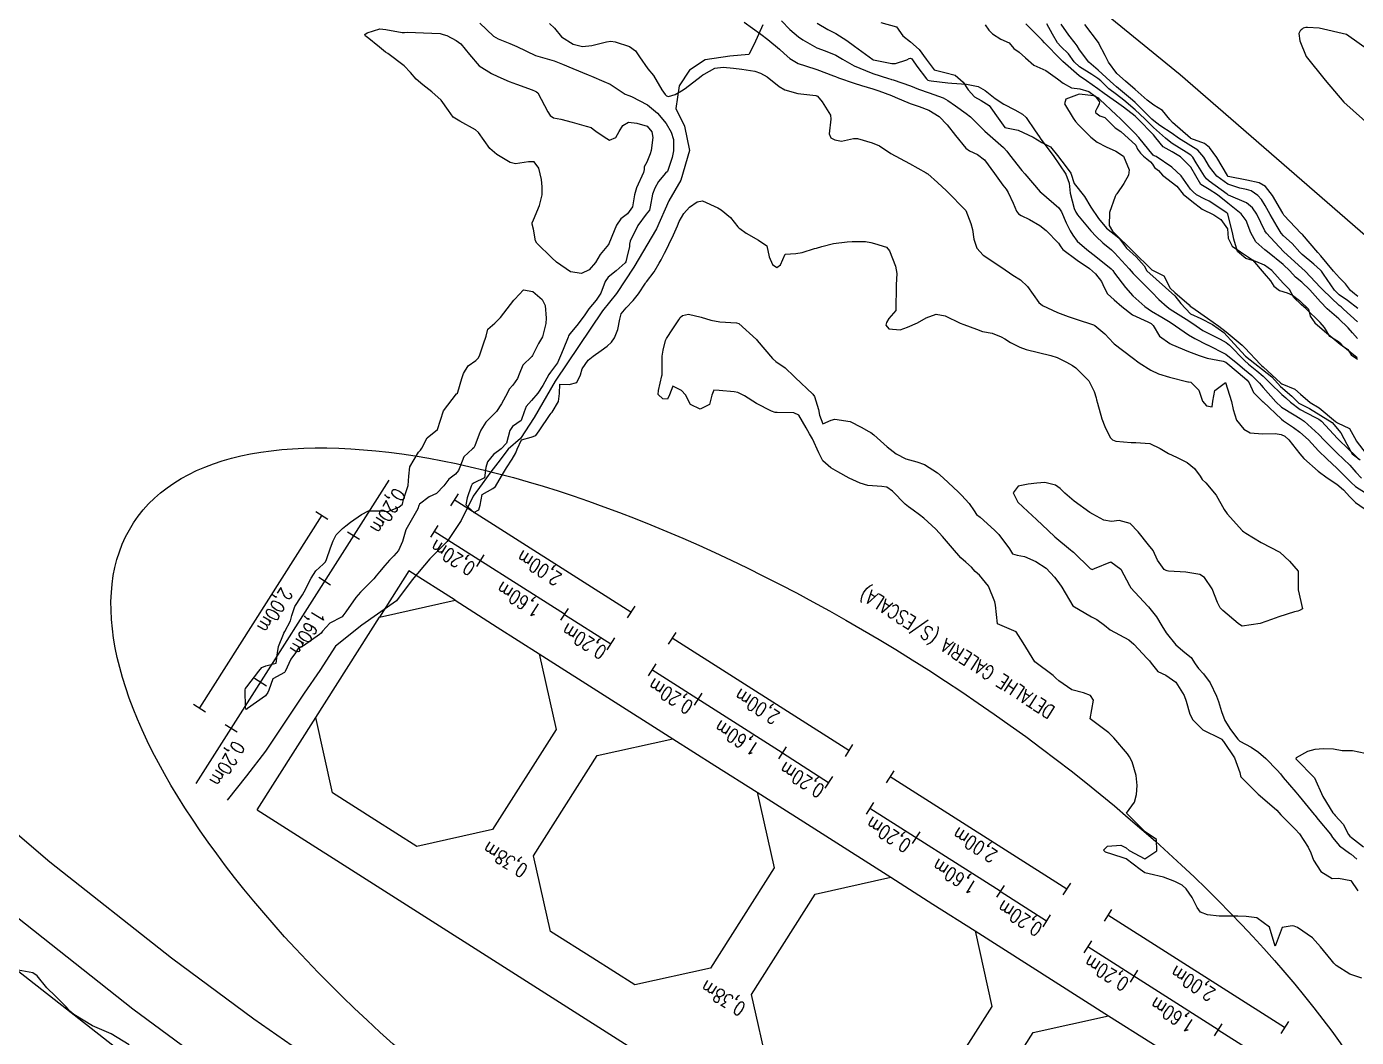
# Model space of a CAD drawing. Header units: metres. Extents: x 307586 to 320046, y 7427249 to 7434250.
# Drawn here: x 311576.6 to 311718.4, y 7432194.1 to 7432301.8 of the extents above; entities that cross this region are included whole.
import ezdxf

# ---------------------------------------------------------------- set-up
doc = ezdxf.new("R2010")
doc.units = ezdxf.units.M
doc.header["$MEASUREMENT"] = 0
for name, color, linetype in [('Curvas de Nivel 1m', 11, 'Continuous'), ('Curvas de Nivel 5m', 15, 'Continuous'), ('DETALHES', 45, 'Continuous'), ('Divisa', 42, 'FENCELINE2'), ('Hidrografia', 140, 'Continuous'), ('Vias Primárias', 230, 'Continuous'), ('Vias Secundárias', 230, 'Continuous')]:
    doc.layers.add(name, color=color, linetype=linetype)
doc.styles.add('ROMANS', font='romans', dxfattribs={"height": 0.2})
doc.linetypes.add('FENCELINE2', pattern='A,0.25,-0.1,[132,ltypeshp.shx,S=0.1,R=0,X=-0.1,Y=0],-0.1,1', length=1.45)

msp = doc.modelspace()

# ---------------------------------------------------------------- linework, layer by layer
at = {"layer": 'Curvas de Nivel 1m', "flags": 128}
for points, elevation in [([(311624.89, 7432302.22), (311626.34, 7432300.83), (311626.87, 7432300.53), (311628.09, 7432300.03), (311628.86, 7432299.7), (311630.85, 7432298.77), (311632.84, 7432298.19), (311633.72, 7432297.85), (311634.83, 7432297.38), (311636.46, 7432296.7), (311636.82, 7432296.54), (311638.13, 7432296), (311638.81, 7432295.69), (311640.41, 7432294.65), (311640.8, 7432294.48), (311641.06, 7432294.38), (311642.79, 7432293.51), (311643.86, 7432292.61), (311644.76, 7432291.49), (311645.31, 7432290.59), (311645.54, 7432289.79), (311645.56, 7432288.59), (311645.43, 7432287.89), (311645, 7432286.6), (311644.9, 7432286.4), (311644.7, 7432286.21), (311643.97, 7432285.33), (311643.56, 7432284.61), (311643.32, 7432283.97), (311643.08, 7432282.62), (311643, 7432282.26), (311642.65, 7432281.85), (311641.75, 7432280.63), (311640.95, 7432278.98), (311640.88, 7432278.65), (311640.88, 7432278.38), (311640.59, 7432277.21), (311640.47, 7432276.76), (311640.41, 7432276.65), (311639.43, 7432275.8), (311638.57, 7432275.11), (311638.28, 7432274.67), (311637.79, 7432273.43), (311637.29, 7432272.69), (311636.52, 7432271.76), (311636.11, 7432271.11), (311635.83, 7432270.71), (311635.26, 7432269.96), (311634.5, 7432269.1), (311634.35, 7432268.86), (311634.31, 7432268.72), (311633.78, 7432267.42), (311633.5, 7432266.73), (311633.19, 7432266), (311632.45, 7432265), (311632.26, 7432264.74), (311631.61, 7432263.56), (311631.09, 7432262.76), (311630.4, 7432261.96), (311629.85, 7432261.32), (311629.63, 7432260.78), (311629.32, 7432259.84), (311628.38, 7432259.19), (311628.09, 7432258.79), (311627.73, 7432257.43), (311627.19, 7432256.81), (311626.34, 7432256.21), (311625.71, 7432255.45), (311625.55, 7432254.83), (311625.41, 7432253.73), (311624.3, 7432253.21), (311624.08, 7432253.06), (311623.98, 7432252.84), (311623.53, 7432251.6), (311623.39, 7432250.85), (311624.26, 7432250.04), (311624.8, 7432250.31), (311624.93, 7432250.83), (311625.16, 7432251.95), (311626.29, 7432252.59), (311626.56, 7432252.82), (311627.2, 7432253.92), (311627.75, 7432254.8), (311628.33, 7432255.71), (311628.74, 7432256.39), (311628.88, 7432256.78), (311629.36, 7432257.78), (311630.36, 7432258.06), (311630.86, 7432258.26), (311631.22, 7432258.76), (311632.39, 7432260.49), (311632.5, 7432260.63), (311632.6, 7432260.74), (311633.28, 7432261.86), (311633.4, 7432262.73), (311633.44, 7432263.72), (311634.43, 7432263.7), (311635.26, 7432263.88), (311635.64, 7432264.71), (311635.8, 7432265.35), (311636.46, 7432266.26), (311636.98, 7432266.69), (311637.84, 7432267.31), (311638.48, 7432267.77), (311638.95, 7432268.2), (311639.28, 7432268.66), (311639.63, 7432269.53), (311639.84, 7432270.66), (311639.98, 7432271.2), (311640.52, 7432271.84), (311641.27, 7432272.64), (311641.83, 7432273.35), (311642.56, 7432274.47), (311642.62, 7432274.56), (311642.66, 7432274.62), (311643.48, 7432275.7), (311644.04, 7432276.61), (311644.23, 7432276.96), (311644.6, 7432277.67), (311644.9, 7432278.3), (311645.05, 7432278.6), (311645.57, 7432279.64), (311645.97, 7432280.59), (311646.17, 7432281.06), (311646.65, 7432281.91), (311647.27, 7432282.57), (311648.08, 7432283.14), (311648.66, 7432283.26), (311650.28, 7432282.53), (311650.65, 7432282.3), (311651.63, 7432281.5), (311652.43, 7432280.5), (311652.53, 7432280.4), (311652.63, 7432280.32), (311653.31, 7432279.81), (311654.62, 7432279.06), (311655.5, 7432278.47), (311655.76, 7432277.3), (311656.1, 7432276.46), (311656.58, 7432276.16), (311656.98, 7432276.45), (311657.47, 7432277.57), (311658.6, 7432277.65), (311659.29, 7432277.74), (311660.61, 7432278.18), (311660.8, 7432278.22), (311661.37, 7432278.4), (311662.62, 7432278.73), (311664.08, 7432278.9), (311664.62, 7432278.92), (311666.05, 7432278.91), (311666.62, 7432278.82), (311666.99, 7432278.71), (311668.28, 7432278.32), (311668.61, 7432277.95), (311669.25, 7432276.3), (311669.37, 7432275.51), (311669.32, 7432274.3), (311669.29, 7432273.57), (311669.28, 7432272.3), (311669.27, 7432271.56), (311668.52, 7432270.72), (311668.26, 7432270.31), (311668.21, 7432270.02), (311668.51, 7432269.63), (311669.73, 7432269.52), (311670.51, 7432269.78), (311671.59, 7432270.27), (311672.52, 7432270.79), (311673.59, 7432271.18), (311674.52, 7432270.99), (311676.15, 7432270.22), (311676.51, 7432270.07), (311677.88, 7432269.57), (311678.5, 7432269.35), (311679.55, 7432269.14), (311680.5, 7432268.78), (311680.88, 7432268.55), (311681.5, 7432268.15), (311682.49, 7432267.67), (311683.18, 7432267.43), (311684.48, 7432267.09), (311685.81, 7432266.77), (311686.47, 7432266.56), (311687.49, 7432266.08), (311688.1, 7432265.72), (311688.46, 7432265.46), (311689.84, 7432264.06), (311690.43, 7432262.95), (311690.63, 7432262.26), (311690.69, 7432262.05), (311690.78, 7432261.68), (311691.24, 7432260.04), (311691.56, 7432259.21), (311692.14, 7432258.02), (311692.37, 7432257.78), (311692.73, 7432257.65), (311694.37, 7432257.51), (311694.86, 7432257.5), (311696.36, 7432257.38), (311697.45, 7432256.87), (311698.35, 7432256.33), (311699.19, 7432255.94), (311700.34, 7432255.37), (311701.14, 7432254.73), (311701.74, 7432253.91), (311701.95, 7432253.54), (311702.32, 7432253.19), (311703.43, 7432251.89), (311704.28, 7432250.36), (311704.6, 7432249.88), (311706.26, 7432248.09), (311706.38, 7432247.98), (311706.61, 7432247.85), (311708.24, 7432246.85), (311710.22, 7432245.81), (311711.26, 7432244.84), (311712.2, 7432243.78), (311712.18, 7432241.78), (311712.64, 7432239.78), (311712.34, 7432239.59), (311712.15, 7432239.53), (311711.79, 7432239.43), (311710.14, 7432238.93), (311709.34, 7432238.62), (311708.14, 7432238.22), (311706.2, 7432237.93), (311706.13, 7432237.96), (311705.78, 7432238.22), (311704.15, 7432239.6), (311703.88, 7432239.88), (311703.58, 7432240.46), (311703.01, 7432241.89), (311702.19, 7432243.1), (311701.7, 7432243.41), (311700.2, 7432243.69), (311698.36, 7432243.79), (311698.2, 7432243.81), (311698.09, 7432243.84), (311697.89, 7432243.95), (311697.19, 7432244.94), (311696.71, 7432245.97), (311696.23, 7432246.58), (311695.11, 7432247.99), (311694.26, 7432248.86), (311693.08, 7432249.19), (311692.26, 7432249.06), (311691.45, 7432249.22), (311690.27, 7432249.87), (311689.98, 7432250.05), (311688.29, 7432251.23), (311687.3, 7432252.09), (311686.79, 7432252.58), (311686.31, 7432252.94), (311685.17, 7432253.25), (311684.31, 7432253.15), (311683.4, 7432253.04), (311682.31, 7432252.85), (311681.77, 7432252.15), (311682.29, 7432251.15), (311683.35, 7432250.13), (311684.26, 7432249.29), (311685.52, 7432248.11), (311686.24, 7432247.46), (311687.89, 7432246.07), (311688.08, 7432245.93), (311688.22, 7432245.81), (311690.01, 7432244.05), (311690.2, 7432243.97), (311690.47, 7432244.05), (311692.21, 7432244.77), (311693.28, 7432244.01), (311694.19, 7432242.24), (311694.34, 7432242), (311696.15, 7432240.04), (311696.21, 7432239.98), (311697.08, 7432238.91), (311697.64, 7432237.96), (311698.12, 7432237.2), (311699.15, 7432235.94), (311700.09, 7432235.11), (311700.76, 7432234.59), (311701.21, 7432233.91), (311701.57, 7432233.4), (311702.07, 7432232.84), (311702.8, 7432231.89), (311703.46, 7432230.47), (311703.68, 7432229.88), (311704.02, 7432228.83), (311704.38, 7432227.88), (311704.98, 7432226.89), (311705.76, 7432225.86), (311705.98, 7432225.67), (311707.17, 7432225.03), (311707.97, 7432224.48), (311708.73, 7432223.82), (311709.95, 7432222.57), (311710.3, 7432222.16), (311710.6, 7432221.8), (311711.92, 7432220.23), (311712.29, 7432219.78), (311713.89, 7432217.83), (311713.95, 7432217.76), (311714.32, 7432217.32), (311715.62, 7432215.74), (311715.86, 7432215.4), (311716.61, 7432214.49), (311717.66, 7432213.71), (311717.77, 7432213.64), (311717.84, 7432213.6), (311718.46, 7432213.08)], 718), ([(311632.32, 7432302.18), (311632.88, 7432301.67), (311633.62, 7432300.73), (311634.87, 7432299.95), (311635.86, 7432299.71), (311636.86, 7432299.81), (311638.42, 7432300.22), (311638.87, 7432300.28), (311639.33, 7432300.2), (311640.86, 7432299.71), (311641.49, 7432299.27), (311641.94, 7432298.63), (311642.83, 7432297.35), (311643.41, 7432296.61), (311644.31, 7432295.1), (311644.66, 7432294.6), (311644.8, 7432294.47), (311645.03, 7432294.37), (311645.74, 7432294.59), (311646.41, 7432294.98), (311646.81, 7432295.23), (311648.51, 7432296.55), (311648.69, 7432296.68), (311648.83, 7432296.78), (311649.96, 7432297.42), (311650.84, 7432297.52), (311651.94, 7432297.41), (311652.84, 7432297.31), (311654.23, 7432297.08), (311654.83, 7432296.89), (311655.54, 7432296.47), (311656.81, 7432295.45), (311657.43, 7432295.08), (311658.81, 7432294.71), (311660.72, 7432294.49), (311660.8, 7432294.47), (311660.85, 7432294.46), (311660.93, 7432294.41), (311661.4, 7432293.8), (311662.31, 7432292.39), (311662.35, 7432291.97), (311662.15, 7432290.39), (311662.35, 7432289.99), (311662.75, 7432289.78), (311663.47, 7432289.64), (311664.75, 7432289.91), (311665.19, 7432289.91), (311666.74, 7432289.45), (311667.53, 7432289.12), (311668.73, 7432288.31), (311670.72, 7432287.23), (311672.5, 7432286.26), (311672.63, 7432286.19), (311672.7, 7432286.14), (311673.72, 7432285.23), (311674.68, 7432284.34), (311674.79, 7432284.24), (311676.65, 7432282.32), (311676.72, 7432282.22), (311677.28, 7432280.85), (311677.45, 7432280.21), (311677.59, 7432279.18), (311677.92, 7432278.2), (311678.6, 7432277.48), (311680.58, 7432276.17), (311681.75, 7432275.33), (311682.57, 7432274.85), (311683.31, 7432274.13), (311684.54, 7432272.43), (311684.9, 7432272.12), (311686.53, 7432271.37), (311687.67, 7432270.94), (311688.52, 7432270.63), (311690.35, 7432270.05), (311690.51, 7432269.98), (311691.55, 7432269.08), (311692.49, 7432268.09), (311692.57, 7432268.02), (311694.47, 7432266.56), (311695.24, 7432265.99), (311696.46, 7432265.21), (311697.3, 7432264.82), (311698.45, 7432264.46), (311700.4, 7432263.97), (311700.44, 7432263.96), (311700.47, 7432263.96), (311700.74, 7432263.93), (311701.59, 7432263.07), (311701.97, 7432261.91), (311702.42, 7432261.41), (311703.01, 7432261.3), (311703.1, 7432261.89), (311703.28, 7432263.05), (311704.44, 7432263.88), (311705.06, 7432261.87), (311705.26, 7432261.02), (311705.59, 7432259.87), (311706.38, 7432258.91), (311707.06, 7432258.53), (311708.38, 7432258.42), (311709.74, 7432258.46), (311710.38, 7432258.35), (311710.75, 7432258.17), (311711.19, 7432257.8), (311712.35, 7432256.28), (311712.79, 7432255.78), (311714.33, 7432254.43), (311715.28, 7432253.75), (311716.32, 7432253.07), (311717.03, 7432252.45), (311717.68, 7432251.72), (311718.29, 7432251.1), (311720.15, 7432249.82)], 717), ([(311653.08, 7432302.31), (311654.88, 7432301.02), (311655.62, 7432300.47), (311656.86, 7432299.42), (311657.37, 7432298.96), (311657.97, 7432298.44), (311658.85, 7432297.91), (311659.62, 7432297.64), (311660.84, 7432297.28), (311662.61, 7432296.6), (311662.82, 7432296.52), (311663.17, 7432296.38), (311664.82, 7432295.8), (311665.6, 7432295.57), (311666.81, 7432295.21), (311667.46, 7432294.98), (311668.8, 7432294.48), (311669.21, 7432294.31), (311670.79, 7432293.63), (311671.75, 7432293.31), (311672.78, 7432292.94), (311673.88, 7432292.25), (311674.76, 7432291.36), (311675.65, 7432290.23), (311676.74, 7432288.89), (311677.12, 7432288.59), (311677.97, 7432288.2), (311678.72, 7432287.62), (311679.78, 7432286.18), (311680.69, 7432284.93), (311681.03, 7432284.51), (311681.27, 7432284.16), (311681.79, 7432283.03), (311682.15, 7432282.15), (311682.36, 7432281.86), (311682.65, 7432281.69), (311683.52, 7432281.26), (311684.64, 7432280.62), (311685.3, 7432280.11), (311686.62, 7432278.74), (311686.87, 7432278.35), (311687.09, 7432278.09), (311688.6, 7432276.94), (311689.93, 7432276.06), (311690.58, 7432275.49), (311691.19, 7432274.66), (311691.49, 7432274.04), (311691.86, 7432273.34), (311692.55, 7432272.7), (311693.37, 7432272.01), (311694.53, 7432271.12), (311696.16, 7432270.35), (311696.52, 7432270.17), (311696.71, 7432269.98), (311697.39, 7432268.85), (311698.49, 7432268.06), (311698.72, 7432267.95), (311700.48, 7432267.19), (311701.63, 7432266.76), (311702.47, 7432266.5), (311704.18, 7432266.17), (311704.47, 7432266.05), (311704.69, 7432265.88), (311706.45, 7432264.38), (311706.73, 7432264.14), (311706.95, 7432263.85), (311707.41, 7432262.82), (311708.42, 7432261.84), (311708.44, 7432261.83), (311710.4, 7432259.98), (311710.62, 7432259.81), (311711.7, 7432259.11), (311712.38, 7432258.6), (311713.27, 7432257.77), (311714.36, 7432256.61), (311715.23, 7432255.75), (311716.33, 7432254.74), (311716.84, 7432254.24), (311717.34, 7432253.72), (311717.83, 7432253.23), (311718.31, 7432252.8), (311720.06, 7432251.69)], 716), ([(311660.89, 7432302.19), (311662.01, 7432301.52), (311662.88, 7432301.09), (311664.05, 7432300.37), (311664.87, 7432299.76), (311666.8, 7432298.34), (311666.85, 7432298.31), (311666.89, 7432298.3), (311668.85, 7432297.92), (311669.25, 7432297.91), (311670.44, 7432298.29), (311670.71, 7432298.44), (311670.85, 7432298.48), (311670.98, 7432298.41), (311671.06, 7432298.29), (311671.51, 7432297.62), (311672.54, 7432296.26), (311672.7, 7432296.14), (311672.82, 7432296.09), (311673.03, 7432296.04), (311674.82, 7432295.85), (311675.26, 7432295.79), (311676.82, 7432295.7), (311678.05, 7432295.44), (311678.81, 7432295.01), (311679.88, 7432294.18), (311680.79, 7432293.58), (311681.98, 7432292.96), (311682.78, 7432292.49), (311683.16, 7432292.14), (311684.15, 7432290.73), (311684.55, 7432290.12), (311684.75, 7432289.84), (311686.05, 7432288.11), (311686.72, 7432287.09), (311687.41, 7432286.09), (311687.75, 7432285.14), (311687.86, 7432284.08), (311688.3, 7432282.44), (311688.46, 7432282.07), (311688.53, 7432281.95), (311688.65, 7432281.76), (311690.06, 7432280.06), (311690.63, 7432279.45), (311691.35, 7432278.77), (311692.26, 7432278.03), (311692.61, 7432277.71), (311694.15, 7432276), (311694.58, 7432275.53), (311696.1, 7432273.98), (311696.56, 7432273.53), (311697.34, 7432272.76), (311698.22, 7432271.95), (311698.54, 7432271.72), (311699.11, 7432271.37), (311700.52, 7432270.46), (311701.31, 7432269.92), (311702.03, 7432269.43), (311702.51, 7432269.18), (311703.86, 7432268.53), (311704.5, 7432268.17), (311704.85, 7432267.88), (311706.47, 7432266.24), (311706.9, 7432265.85), (311707.77, 7432265.15), (311708.45, 7432264.56), (311709.2, 7432263.82), (311710.43, 7432262.62), (311710.87, 7432262.25), (311711.36, 7432261.8), (311712.41, 7432261.03), (311713.95, 7432260.21), (311714.4, 7432259.98), (311714.67, 7432259.76), (311716.37, 7432257.93), (311716.47, 7432257.83), (311716.57, 7432257.74), (311718.35, 7432256.03), (311718.63, 7432255.71)], 714), ([(311718.5, 7432268.58), (311717.98, 7432269.19), (311717.52, 7432269.72), (311716.53, 7432270.67), (311715.29, 7432271.75), (311714.55, 7432272.48), (311713.44, 7432273.77), (311712.57, 7432274.59), (311711.91, 7432275.13), (311711.28, 7432275.8), (311710.59, 7432276.48), (311708.92, 7432277.83), (311708.62, 7432278.05), (311707.66, 7432278.88), (311707.15, 7432279.85), (311706.65, 7432281.15), (311706.09, 7432281.87), (311704.67, 7432283), (311703.59, 7432283.89), (311702.69, 7432284.46), (311701.8, 7432285.02), (311701.27, 7432285.92), (311700.72, 7432286.85), (311699.63, 7432287.94), (311698.74, 7432288.48), (311697.79, 7432289.01), (311697.01, 7432289.98), (311696.76, 7432290.29), (311695.09, 7432292), (311694.79, 7432292.29), (311693.56, 7432293.25), (311692.8, 7432293.79), (311692.45, 7432294.03), (311691.48, 7432294.71), (311690.81, 7432295.22), (311689.6, 7432296.06), (311688.83, 7432296.6), (311687.07, 7432298.1), (311686.96, 7432298.21), (311686.86, 7432298.32), (311685.12, 7432300.12), (311684.88, 7432300.39), (311683.14, 7432302.14)], 714), ([(311718.54, 7432271.8), (311717.45, 7432272.62), (311716.56, 7432273.25), (311716.05, 7432273.75), (311714.9, 7432275.44), (311714.69, 7432275.76), (311714.58, 7432275.88), (311713.86, 7432276.51), (311712.61, 7432277.55), (311712.38, 7432277.78), (311711.54, 7432278.72), (311710.63, 7432279.53), (311710.37, 7432279.81), (311709.93, 7432280.53), (311709.2, 7432281.82), (311708.67, 7432282.78), (311708.26, 7432283.42), (311707.87, 7432283.84), (311707.16, 7432284.32), (311706.69, 7432284.46), (311705.95, 7432284.61), (311704.69, 7432285.05), (311703.52, 7432285.89), (311702.72, 7432286.9), (311702.12, 7432287.91), (311701.48, 7432288.66), (311700.74, 7432289.11), (311699.43, 7432289.94), (311698.76, 7432290.43), (311697.44, 7432291.3), (311696.78, 7432291.79), (311696.57, 7432291.98), (311694.8, 7432293.75), (311694.53, 7432294), (311692.82, 7432295.42), (311692.48, 7432295.69), (311692.12, 7432296.03), (311690.84, 7432297.21), (311689.85, 7432298.06), (311688.87, 7432299.35), (311688.6, 7432299.8), (311688.4, 7432300.08), (311687.74, 7432300.94), (311686.89, 7432302.08)], 716), ([(311718.56, 7432273.08), (311718.19, 7432273.35), (311717.77, 7432273.72), (311717.25, 7432274.41), (311716.58, 7432275.04), (311715.95, 7432275.75), (311714.61, 7432277.39), (311714.28, 7432277.76), (311712.63, 7432279.67), (311712.58, 7432279.73), (311712.52, 7432279.78), (311710.66, 7432281.73), (311710.61, 7432281.81), (311710.54, 7432281.94), (311709.45, 7432283.82), (311708.69, 7432284.79), (311708.04, 7432285.18), (311706.7, 7432285.47), (311704.73, 7432285.85), (311704.7, 7432285.86), (311704.68, 7432285.88), (311704.63, 7432285.95), (311703.51, 7432287.89), (311702.74, 7432288.96), (311702.21, 7432289.37), (311700.75, 7432289.9), (311700.7, 7432289.93), (311698.78, 7432291.63), (311698.48, 7432291.95), (311697.71, 7432292.88), (311696.8, 7432293.46), (311696.08, 7432293.99), (311694.81, 7432295.14), (311693.75, 7432296.01), (311692.84, 7432296.84), (311691.94, 7432298.03), (311691.59, 7432298.77), (311690.94, 7432300.05), (311690.91, 7432300.09), (311690.87, 7432300.15), (311689.44, 7432302.06)], 717), ([(311718.48, 7432266.54), (311716.99, 7432267.73), (311716.76, 7432268), (311716.5, 7432268.24), (311715.56, 7432268.8), (311714.98, 7432269.76), (311714.52, 7432270.31), (311713, 7432271.78), (311712.55, 7432272.19), (311711.72, 7432272.96), (311711.25, 7432273.8), (311710.91, 7432274.15), (311710.57, 7432274.47), (311709.37, 7432275.82), (311708.59, 7432276.4), (311707.66, 7432276.78), (311706.6, 7432277.1), (311705.7, 7432277.87), (311705.31, 7432279.19), (311705.17, 7432279.87), (311704.69, 7432281.85), (311704.67, 7432281.88), (311704.56, 7432281.99), (311702.68, 7432283.22), (311702.22, 7432283.45), (311701.33, 7432283.92), (311700.97, 7432284.21), (311700.69, 7432284.51), (311699.72, 7432285.94), (311698.72, 7432286.85), (311697.05, 7432287.98), (311696.83, 7432288.07), (311696.73, 7432288.13), (311695.18, 7432290), (311694.76, 7432290.47), (311693.23, 7432292.02), (311692.78, 7432292.43), (311691.04, 7432294.05), (311690.91, 7432294.16), (311690.8, 7432294.23), (311690.39, 7432294.47), (311688.81, 7432294.65), (311687.42, 7432294.09), (311687.27, 7432293.62), (311688.18, 7432292.08), (311688.43, 7432291.73), (311688.77, 7432291.35), (311690.08, 7432290.06), (311690.75, 7432289.53), (311691.72, 7432289.02), (311692.74, 7432288.57), (311693.55, 7432288.01), (311694.17, 7432286.55), (311694.1, 7432286.01), (311693.6, 7432285.1), (311692.84, 7432284.02), (311692.77, 7432283.93), (311692.68, 7432283.74), (311692.06, 7432282.03), (311692.04, 7432280.63), (311692.39, 7432280.02), (311692.51, 7432279.9), (311692.63, 7432279.78), (311694.43, 7432278), (311694.61, 7432277.82), (311696.49, 7432275.98), (311696.58, 7432275.92), (311697.86, 7432275.25), (311698.54, 7432273.95), (311699.02, 7432273.48), (311700.55, 7432272.16), (311700.66, 7432272.05), (311700.83, 7432271.93), (311702.53, 7432270.77), (311703.72, 7432269.89), (311704.51, 7432269.28), (311706.21, 7432267.86), (311706.49, 7432267.58), (311708.15, 7432265.83), (311708.32, 7432265.69), (311708.46, 7432265.56), (311710.32, 7432263.81), (311710.44, 7432263.74), (311711.84, 7432263.19), (311712.43, 7432262.66), (311713.48, 7432261.77), (311714.41, 7432261.19), (311716.16, 7432259.74), (311716.39, 7432259.59), (311717.66, 7432259), (311718.36, 7432257.71), (311718.37, 7432257.69), (311719.9, 7432255.69)], 713), ([(311718.99, 7432200.39), (311717.69, 7432200.82), (311716.25, 7432201.73), (311715.98, 7432202.01), (311715.71, 7432202.36), (311714.58, 7432203.75), (311713.73, 7432204.68), (311712.11, 7432205.78), (311711.75, 7432205.93), (311711.55, 7432205.98), (311710.49, 7432205.8), (311709.72, 7432203.81), (311709.14, 7432205.82), (311707.76, 7432206.83), (311706.64, 7432206.97), (311705.76, 7432207.01), (311704.61, 7432207.02), (311703.76, 7432207.01), (311702.5, 7432207.16), (311701.77, 7432207.44), (311701.41, 7432207.91), (311700.87, 7432209), (311700.25, 7432209.92), (311699.8, 7432210.32), (311699.04, 7432210.7), (311697.81, 7432211.16), (311696.29, 7432211.5), (311695.82, 7432211.62), (311695.32, 7432211.99), (311693.83, 7432213.13), (311692.22, 7432213.64), (311691.84, 7432213.74), (311691.63, 7432213.82), (311691.42, 7432214.03), (311691.85, 7432214.47), (311693.28, 7432214.57), (311693.85, 7432214.3), (311694.17, 7432214), (311695.83, 7432213.12), (311697.1, 7432213.96), (311697.07, 7432215.17), (311695.86, 7432215.98), (311693.89, 7432218), (311694.74, 7432219.16), (311694.95, 7432219.99), (311695, 7432220.92), (311694.9, 7432221.99), (311694.49, 7432223.47), (311694.2, 7432224), (311693.97, 7432224.32), (311692.52, 7432226.01), (311691.99, 7432226.56), (311690.01, 7432228.05), (311690.37, 7432230.04), (311690.04, 7432230.54), (311689.3, 7432230.8), (311688.05, 7432231.14), (311686.64, 7432232.09), (311686.35, 7432232.38), (311686.07, 7432232.65), (311684.08, 7432234.12), (311682.84, 7432236.13), (311682.12, 7432237.33), (311680.13, 7432238.17), (311679.9, 7432240.17), (311679.83, 7432240.5), (311679.15, 7432242.18), (311678.19, 7432243.35), (311677.75, 7432243.75), (311677.33, 7432244.2), (311676.72, 7432244.73), (311676.21, 7432245.2), (311675.33, 7432246.23), (311674.24, 7432247.47), (311673.55, 7432248.25), (311672.26, 7432249.44), (311671.79, 7432249.79), (311671.11, 7432250.28), (311670.62, 7432250.63), (311670.28, 7432250.92), (311668.92, 7432252.3), (311668.3, 7432252.73), (311667.79, 7432252.82), (311666.3, 7432252.93), (311665.48, 7432253.17), (311664.31, 7432253.7), (311663.09, 7432254.37), (311662.33, 7432254.81), (311661.48, 7432255.54), (311661.05, 7432256.4), (311660.37, 7432257.9), (311660.05, 7432258.41), (311659.71, 7432259.08), (311658.94, 7432260.42), (311658.4, 7432260.65), (311656.63, 7432260.69), (311656.4, 7432260.71), (311656.02, 7432260.84), (311654.4, 7432261.65), (311653.13, 7432262.49), (311652.42, 7432262.83), (311652.02, 7432262.91), (311650.42, 7432263.03), (311649.87, 7432263.08), (311649.64, 7432262.54), (311649.41, 7432261.54), (311648.4, 7432261.04), (311647.38, 7432261.54), (311646.82, 7432262.57), (311646.42, 7432263.04), (311645.5, 7432263.52), (311645.12, 7432262.59), (311644.9, 7432262.11), (311644.41, 7432262.17), (311643.92, 7432262.6), (311643.97, 7432263.05), (311644.32, 7432264.6), (311644.33, 7432264.71), (311644.34, 7432266.6), (311644.36, 7432266.71), (311644.47, 7432267.34), (311644.72, 7432268.37), (311644.82, 7432268.6), (311645.47, 7432269.63), (311646.11, 7432270.58), (311646.28, 7432270.82), (311646.52, 7432271.04), (311647.14, 7432271.19), (311648.52, 7432270.87), (311649.54, 7432270.54), (311650.51, 7432270.38), (311652.28, 7432270.27), (311652.51, 7432270.17), (311654.4, 7432268.48), (311654.49, 7432268.38), (311656.1, 7432266.46), (311656.46, 7432266.13), (311657.47, 7432265.47), (311658.44, 7432264.55), (311658.55, 7432264.43), (311660.42, 7432262.64), (311660.58, 7432262.41), (311661.01, 7432261.01), (311661.13, 7432260.4), (311661.47, 7432259.48), (311662.39, 7432259.89), (311662.78, 7432259.99), (311664.39, 7432259.73), (311665.58, 7432259.15), (311666.38, 7432258.67), (311666.59, 7432258.55), (311666.91, 7432258.33), (311668.35, 7432257.03), (311669.32, 7432256.3), (311670.34, 7432255.77), (311671.5, 7432255.44), (311672.33, 7432255.17), (311673.73, 7432254.25), (311674.32, 7432253.72), (311675.95, 7432252.22), (311676.29, 7432251.89), (311677.09, 7432251.01), (311677.63, 7432250.2), (311677.89, 7432249.82), (311678.27, 7432249.54), (311679.8, 7432248.17), (311680.25, 7432247.69), (311681.41, 7432246.15), (311681.71, 7432245.64), (311682.22, 7432245.5), (311683, 7432245.35), (311684.21, 7432244.8), (311685.29, 7432244.11), (311686.19, 7432243.15), (311686.64, 7432242.54), (311686.97, 7432242.09), (311688.15, 7432240.07), (311690.14, 7432238.9), (311690.71, 7432238.62), (311691.53, 7432238.03), (311692.13, 7432237.54), (311693.12, 7432237.01), (311694.11, 7432236.46), (311694.66, 7432235.99), (311696.09, 7432234.49), (311696.32, 7432234.21), (311696.49, 7432233.97), (311697.2, 7432233.09), (311698.07, 7432232.68), (311699.15, 7432231.94), (311700.04, 7432230.54), (311700.25, 7432229.93), (311700.64, 7432228.54), (311700.94, 7432227.92), (311702, 7432226.86), (311703.91, 7432225.95), (311703.98, 7432225.9), (311704, 7432225.88), (311704.22, 7432225.63), (311705.38, 7432223.87), (311705.95, 7432222.32), (311706.04, 7432221.95), (311706.08, 7432221.86), (311707.92, 7432220.01), (311708.12, 7432219.83), (311709.9, 7432218.32), (311710.13, 7432218.04), (311710.33, 7432217.8), (311711.87, 7432216.29), (311712.33, 7432215.78), (311713.25, 7432214.37), (311713.53, 7432213.76), (311713.83, 7432212.96), (311714.61, 7432211.75), (311715.81, 7432211.02), (311716.49, 7432211.05), (311717.81, 7432210.8), (311718.56, 7432209.7)], 719), ([(311719.33, 7432224.33), (311717.97, 7432224.63), (311716.87, 7432224.63), (311715.97, 7432224.79), (311714.89, 7432224.83), (311713.97, 7432224.77), (311713.17, 7432224.57), (311711.96, 7432223.87), (311711.94, 7432223.78), (311711.95, 7432223.76), (311711.96, 7432223.74), (311713.94, 7432221.76), (311714.82, 7432219.75), (311715.9, 7432218.03), (311716.01, 7432217.86), (311716.13, 7432217.74), (311716.98, 7432216.82), (311717.57, 7432215.71), (311717.68, 7432215.54), (311717.86, 7432215.38), (311719.16, 7432214.39)], 717), ([(311587.51, 7432193.27), (311585.59, 7432194.46), (311583.6, 7432195.32), (311581.61, 7432196.52), (311581.16, 7432196.89), (311580.76, 7432197.35), (311579.64, 7432198.49), (311578.71, 7432199.38), (311577.67, 7432200.66), (311577.22, 7432200.95), (311575.67, 7432201.25)], 718)]:
    msp.add_lwpolyline(points, dxfattribs=dict(at, elevation=elevation))
at = {"layer": 'Curvas de Nivel 1m', "elevation": 719, "flags": 128}
for points in [[(311620.98, 7432301), (311621.37, 7432300.88), (311622.37, 7432300.37), (311622.86, 7432300), (311623.78, 7432298.85), (311624.84, 7432297.65), (311626.15, 7432296.83), (311626.82, 7432296.52), (311628.01, 7432296), (311628.81, 7432295.71), (311630.47, 7432295.11), (311630.8, 7432294.97), (311630.94, 7432294.9), (311631.07, 7432294.77), (311631.44, 7432294.11), (311632.16, 7432292.75), (311632.39, 7432292.36), (311632.77, 7432292.11), (311633.54, 7432291.96), (311634.76, 7432291.64), (311636.25, 7432291.21), (311636.76, 7432291.07), (311636.97, 7432290.92), (311637.28, 7432290.69), (311638.15, 7432290.08), (311638.74, 7432289.74), (311639.4, 7432290.01), (311639.76, 7432290.66), (311640.14, 7432291.28), (311640.76, 7432291.66), (311641.66, 7432291.54), (311642.76, 7432291.21), (311643.26, 7432290.61), (311643.36, 7432290.01), (311643.16, 7432288.62), (311643.07, 7432288.27), (311642.71, 7432287.37), (311642.43, 7432286.9), (311642.44, 7432286.62), (311642.36, 7432286.29), (311641.6, 7432284.64), (311641.41, 7432283.9), (311641.18, 7432282.64), (311640.65, 7432281.86), (311639.95, 7432281.35), (311639.46, 7432280.66), (311639.21, 7432280.08), (311638.66, 7432278.67), (311638.65, 7432278.64), (311638.61, 7432278.59), (311637.73, 7432277.55), (311637.22, 7432276.69), (311636.57, 7432275.9), (311635.76, 7432275.52), (311634.57, 7432275.71), (311633.08, 7432276.74), (311632.59, 7432277.18), (311630.98, 7432278.76), (311630.84, 7432278.99), (311630.63, 7432280.25), (311630.49, 7432280.77), (311630.49, 7432280.92), (311630.64, 7432281.23), (311631.27, 7432282.76), (311631.53, 7432283.89), (311631.53, 7432284.76), (311631.46, 7432285.53), (311631.2, 7432286.76), (311630.71, 7432287.42), (311630.08, 7432287.41), (311628.71, 7432287.22), (311628.15, 7432287.36), (311626.72, 7432288.19), (311625.98, 7432288.83), (311624.75, 7432290.55), (311624.44, 7432290.84), (311622.76, 7432291.77), (311622.07, 7432292.17), (311621.56, 7432292.88), (311620.79, 7432293.98), (311619.77, 7432294.9), (311618.81, 7432295.62), (311618.11, 7432296.22), (311617.5, 7432296.93), (311616.83, 7432297.65), (311615.07, 7432298.96), (311614.85, 7432299.11), (311614.18, 7432299.64), (311612.87, 7432300.7), (311612.7, 7432300.82), (311612.63, 7432300.98), (311612.87, 7432301.17), (311614.25, 7432301.59), (311614.88, 7432301.53), (311616.61, 7432301.21), (311616.88, 7432301.21), (311617.18, 7432301.24), (311618.88, 7432301.16), (311620.66, 7432301.11), (311620.87, 7432301.03)], [(311630.55, 7432273.59), (311631.55, 7432272.75), (311631.87, 7432272.09), (311631.96, 7432270.75), (311631.93, 7432270.18), (311631.58, 7432268.75), (311631.17, 7432268.07), (311630.53, 7432266.77), (311630.46, 7432266.66), (311629.49, 7432265.74), (311629.11, 7432264.78), (311628.92, 7432264.31), (311628.43, 7432263.62), (311628.04, 7432263.17), (311627.84, 7432262.8), (311627.2, 7432261.61), (311626.66, 7432260.82), (311626.39, 7432260.52), (311625.53, 7432259.68), (311625, 7432258.83), (311624.81, 7432258.4), (311624.35, 7432257.14), (311624.25, 7432256.93), (311624.13, 7432256.84), (311623.2, 7432255.98), (311622.78, 7432254.86), (311622.64, 7432254.53), (311622.31, 7432254.13), (311621.59, 7432253.58), (311621.05, 7432252.88), (311620.28, 7432252.08), (311619.48, 7432251.7), (311618.47, 7432250.91), (311618.4, 7432250.78), (311618.27, 7432250.43), (311617.43, 7432248.92), (311616.99, 7432248.18), (311616.65, 7432246.93), (311616.21, 7432245.98), (311615.72, 7432245.43), (311615.28, 7432244.95), (311614.76, 7432244.38), (311614.18, 7432243.71), (311613.85, 7432243.29), (311613.58, 7432242.97), (311612.89, 7432242.24), (311612.16, 7432241.53), (311611.67, 7432240.99), (311610.59, 7432239.45), (311610.27, 7432239.01), (311610.21, 7432238.93), (311610.13, 7432238.88), (311608.9, 7432238.25), (311608.11, 7432237.38), (311607.96, 7432237.18), (311607.8, 7432237.03), (311606.09, 7432235.82), (311605.54, 7432235.62), (311605.24, 7432235.07), (311604.75, 7432234.39), (311604.14, 7432233.08), (311604.11, 7432233.02), (311604.05, 7432232.97), (311602.83, 7432232.3), (311602.4, 7432231.1), (311602.29, 7432230.84), (311602.03, 7432230.51), (311600.12, 7432229.13), (311600.06, 7432229.08), (311600.01, 7432229.04), (311599.94, 7432229.13), (311599.92, 7432229.22), (311599.87, 7432231.13), (311599.9, 7432231.26), (311600.04, 7432231.45), (311601.31, 7432233.11), (311601.66, 7432233.51), (311602.06, 7432233.69), (311603.17, 7432233.98), (311603.31, 7432235.09), (311603.42, 7432235.76), (311603.96, 7432237.08), (311604.01, 7432237.18), (311604.11, 7432237.34), (311604.72, 7432238.48), (311604.86, 7432239.07), (311605.18, 7432240.03), (311605.85, 7432241.06), (311605.97, 7432241.25), (311606.16, 7432241.57), (311606.91, 7432243.05), (311607.4, 7432243.83), (311608.2, 7432244.54), (311608.44, 7432244.79), (311608.53, 7432245.03), (311608.97, 7432246.27), (311609.27, 7432247.02), (311609.58, 7432247.67), (311610.24, 7432248.34), (311610.62, 7432248.63), (311611.12, 7432249), (311612.26, 7432249.84), (311613.02, 7432250.22), (311614.27, 7432250.23), (311615.08, 7432250.14), (311616.27, 7432250.62), (311616.64, 7432250.93), (311616.76, 7432251.42), (311617.26, 7432252.93), (311617.33, 7432253.9), (311617.44, 7432254.92), (311618.34, 7432256.47), (311618.56, 7432256.69), (311618.7, 7432256.91), (311619.28, 7432257.98), (311620.37, 7432258.89), (311621.04, 7432260.88), (311622.41, 7432262.68), (311622.5, 7432262.77), (311622.55, 7432262.86), (311622.98, 7432264.31), (311623.16, 7432264.85), (311623.64, 7432265.66), (311624.46, 7432266.25), (311624.77, 7432266.53), (311624.89, 7432266.84), (311625.28, 7432268.03), (311625.56, 7432268.83), (311625.75, 7432269.57), (311626.51, 7432270.22), (311627.09, 7432270.81), (311628.53, 7432272.66), (311628.6, 7432272.73), (311628.64, 7432272.79), (311629.56, 7432273.76)]]:
    msp.add_lwpolyline(points, close=True, dxfattribs=at)
at = {"layer": 'Curvas de Nivel 5m', "elevation": 715, "flags": 128}
for points in [[(311657.06, 7432302.46), (311657.98, 7432301.54), (311658.88, 7432300.76), (311659.35, 7432300.43), (311660.86, 7432299.58), (311661.72, 7432299.25), (311662.86, 7432298.79), (311663.58, 7432298.37), (311664.84, 7432297.66), (311666.04, 7432297.15), (311666.83, 7432296.85), (311668.5, 7432296.31), (311668.75, 7432296.23), (311668.82, 7432296.21), (311668.97, 7432296.16), (311670.82, 7432295.51), (311671.69, 7432295.15), (311672.81, 7432294.78), (311674.31, 7432294.24), (311674.8, 7432293.97), (311675.64, 7432293.38), (311676.78, 7432292.58), (311677.24, 7432292.21), (311678, 7432291.43), (311678.76, 7432290.69), (311679.33, 7432290.18), (311680.74, 7432288.95), (311681.11, 7432288.54), (311681.4, 7432288.16), (311682.71, 7432286.51), (311683.03, 7432286.14), (311684.68, 7432284.24), (311684.81, 7432284.12), (311686.66, 7432282.52), (311686.93, 7432282.1), (311687.45, 7432280.9), (311687.86, 7432280.08), (311688.15, 7432279.6), (311688.62, 7432278.97), (311689.63, 7432278.06), (311690.6, 7432277.33), (311692.24, 7432276.03), (311692.4, 7432275.84), (311692.58, 7432275.56), (311693.75, 7432274.01), (311694.55, 7432273.14), (311695.84, 7432271.99), (311696.54, 7432271.51), (311697.63, 7432270.86), (311698.52, 7432270.32), (311699.11, 7432269.94), (311700.5, 7432268.99), (311701.16, 7432268.58), (311702.49, 7432267.91), (311702.52, 7432267.9), (311704.48, 7432266.9), (311705.76, 7432265.87), (311706.46, 7432265.27), (311707.24, 7432264.64), (311708.06, 7432263.84), (311708.23, 7432263.62), (311708.44, 7432263.36), (311709.81, 7432261.82), (311710.41, 7432261.28), (311711.75, 7432260.44), (311712.4, 7432260.06), (311712.81, 7432259.78), (311714.38, 7432258.34), (311714.97, 7432257.75), (311716.35, 7432256.38), (311717.03, 7432255.73), (311717.69, 7432255.07), (311718.33, 7432254.34), (311718.95, 7432253.7)], [(311718.52, 7432270.38), (311717.03, 7432271.73), (311716.76, 7432271.95), (311716.55, 7432272.12), (311714.81, 7432273.76), (311714.57, 7432274.02), (311712.92, 7432275.78), (311712.59, 7432276.1), (311710.67, 7432277.81), (311710.64, 7432277.84), (311710.61, 7432277.86), (311708.8, 7432279.83), (311708.64, 7432280.07), (311707.77, 7432281.84), (311707.33, 7432282.52), (311706.67, 7432283.06), (311704.76, 7432283.88), (311704.68, 7432283.91), (311704.6, 7432283.96), (311702.7, 7432285.37), (311702.4, 7432285.61), (311702.18, 7432285.91), (311701.32, 7432287.33), (311700.95, 7432287.93), (311700.85, 7432288.04), (311700.73, 7432288.12), (311700.23, 7432288.44), (311698.75, 7432289.39), (311698.42, 7432289.62), (311698.03, 7432289.96), (311696.77, 7432291.09), (311695.83, 7432291.99), (311694.79, 7432292.98), (311693.59, 7432294.01), (311692.81, 7432294.61), (311692, 7432295.22), (311691.12, 7432296.05), (311690.83, 7432296.31), (311690.17, 7432296.72), (311688.85, 7432297.54), (311688.3, 7432298.08), (311687.69, 7432298.92), (311686.87, 7432299.71), (311686.5, 7432300.1), (311685.98, 7432301.02), (311685.37, 7432302.12)]]:
    msp.add_lwpolyline(points, dxfattribs=at)
at = {"layer": 'DETALHES'}
for p, q in [((311615.18, 7432253.5), (311594.62, 7432221.14)), ((311622.57, 7432252.03), (311621.76, 7432250.76)), ((311641.02, 7432239.42), (311622.17, 7432251.39)), ((311608.05, 7432249.74), (311595.01, 7432229.2)), ((311607.42, 7432250.14), (311608.69, 7432249.33)), ((311610.79, 7432247.99), (311612.06, 7432247.18)), ((311620.42, 7432248.65), (311619.62, 7432247.39)), ((311633.92, 7432239.19), (311620.02, 7432248.02)), ((311625.34, 7432245.53), (311624.53, 7432244.27)), ((311617.32, 7432243.81), (311614.19, 7432238.89)), ((311622.25, 7432240.68), (311617.32, 7432243.81)), ((311607.71, 7432243.14), (311608.98, 7432242.33)), ((311634.33, 7432239.82), (311633.52, 7432238.56)), ((311633.93, 7432239.18), (311638.86, 7432236.04)), ((311641.42, 7432240.05), (311640.61, 7432238.79)), ((311639.26, 7432236.67), (311638.45, 7432235.41)), ((311645.81, 7432237.26), (311645, 7432236)), ((311664.26, 7432224.66), (311645.41, 7432236.63)), ((311631.24, 7432234.97), (311645.49, 7432225.92)), ((311643.66, 7432233.89), (311642.86, 7432232.62)), ((311600.86, 7432232.36), (311602.13, 7432231.55)), ((311657.16, 7432224.42), (311643.26, 7432233.26)), ((311648.58, 7432230.77), (311647.77, 7432229.5)), ((311594.37, 7432229.6), (311595.64, 7432228.8)), ((311601.14, 7432218.35), (311607.4, 7432228.2)), ((311597.75, 7432227.45), (311599.01, 7432226.65)), ((311657.57, 7432225.06), (311656.76, 7432223.79)), ((311664.65, 7432225.29), (311663.85, 7432224.03)), ((311657.17, 7432224.42), (311662.1, 7432221.27)), ((311669.05, 7432222.5), (311668.24, 7432221.23)), ((311662.5, 7432221.91), (311661.7, 7432220.64)), ((311687.5, 7432209.89), (311668.65, 7432221.86)), ((311654.48, 7432220.21), (311668.73, 7432211.15)), ((311601.14, 7432218.35), (311689.71, 7432162.08)), ((311666.9, 7432219.12), (311666.1, 7432217.86)), ((311680.4, 7432209.66), (311666.5, 7432218.49)), ((311671.82, 7432216), (311671.01, 7432214.74)), ((311680.81, 7432210.29), (311680, 7432209.03)), ((311680.41, 7432209.66), (311685.34, 7432206.51)), ((311687.9, 7432210.53), (311687.09, 7432209.26)), ((311685.74, 7432207.14), (311684.94, 7432205.88)), ((311692.29, 7432207.73), (311691.48, 7432206.47)), ((311710.74, 7432195.13), (311691.89, 7432207.1)), ((311677.72, 7432205.44), (311691.97, 7432196.39)), ((311690.15, 7432204.36), (311689.34, 7432203.1)), ((311703.64, 7432194.89), (311689.74, 7432203.73)), ((311695.06, 7432201.24), (311694.25, 7432199.97)), ((311704.05, 7432195.53), (311703.24, 7432194.26)), ((311711.14, 7432195.76), (311710.33, 7432194.5)), ((311703.65, 7432194.89), (311708.58, 7432191.75))]:
    msp.add_line(p, q, dxfattribs=at)
for points in [[(311633.04, 7432226.91), (311626.25, 7432216.23), (311618.19, 7432214.43), (311613.7, 7432217.29), (311609.2, 7432220.14), (311607.4, 7432228.2), (311614.19, 7432238.89), (311622.25, 7432240.68), (311626.74, 7432237.83), (311631.24, 7432234.97)], [(311656.28, 7432212.15), (311649.49, 7432201.46), (311641.43, 7432199.67), (311636.94, 7432202.52), (311632.44, 7432205.38), (311630.64, 7432213.44), (311637.43, 7432224.12), (311645.49, 7432225.92), (311649.98, 7432223.06), (311654.48, 7432220.21)], [(311679.52, 7432197.39), (311672.73, 7432186.7), (311664.67, 7432184.9), (311660.18, 7432187.76), (311655.68, 7432190.62), (311653.88, 7432198.67), (311660.67, 7432209.36), (311668.73, 7432211.15), (311673.22, 7432208.3), (311677.72, 7432205.44)]]:
    msp.add_lwpolyline(points, close=True, dxfattribs=at)
msp.add_lwpolyline([(311700.96, 7432190.68), (311702.76, 7432182.62), (311695.97, 7432171.93), (311687.91, 7432170.14), (311683.42, 7432172.99), (311678.92, 7432175.85), (311677.12, 7432183.91), (311683.91, 7432194.59), (311691.97, 7432196.39), (311696.46, 7432193.53), (311700.96, 7432190.68)], dxfattribs=at)
msp.add_ellipse((311656.3, 7432204.18), major_axis=(68.33, -44.76), ratio=0.408135, dxfattribs=at)
at = {"layer": 'Divisa'}
msp.add_lwpolyline([(311559.73, 7432213.6), (311591.33, 7432188.89), (311620.32, 7432169.16), (311634.75, 7432160.6), (311664.35, 7432141.33), (311700.18, 7432118.08), (311739.95, 7432093.03), (311773.76, 7432071.92), (311778.99, 7432064.53), (311788.61, 7432058.39), (311794.23, 7432058.86), (311844.78, 7432026.88), (311893.88, 7431996.18), (311936.06, 7431972.59)], dxfattribs=at)
at = {"layer": 'Hidrografia'}
for points in [[(311655.09, 7432302.03), (311654.16, 7432299.98), (311653.6, 7432298.87), (311651.56, 7432298.68), (311648.95, 7432298.31), (311647.28, 7432297.19), (311646.16, 7432295.52), (311645.79, 7432293.1), (311646.72, 7432291.24), (311647.28, 7432288.64), (311646.35, 7432285.48), (311645.05, 7432283.25), (311643.74, 7432280.28), (311641.33, 7432276.19), (311639.47, 7432273.4), (311637.98, 7432271.54), (311632.94, 7432264.05), (311630.71, 7432260.15), (311629.22, 7432257.92), (311627.92, 7432256.8), (311626.81, 7432255.32), (311626.06, 7432254.39), (311625.13, 7432253.09), (311624.2, 7432251.79), (311622.9, 7432249.18), (311621.41, 7432246.95), (311619.55, 7432245.09), (311617.69, 7432242.86), (311616.02, 7432240.63), (311612.3, 7432238.03), (311609.51, 7432235.8), (311607.84, 7432233.2), (311606.16, 7432230.78), (311602.05, 7432224.59), (311600, 7432221.98), (311597.96, 7432219.38)], [(311667.66, 7432302.29), (311669.35, 7432301.8), (311670, 7432300.87), (311670.84, 7432300.22), (311671.77, 7432299.38), (311672.52, 7432298.35), (311673.36, 7432297.23), (311674.48, 7432296.95), (311675.6, 7432296.67), (311676.44, 7432295.93), (311676.99, 7432295.09), (311677.65, 7432294.35), (311678.39, 7432293.97), (311679.23, 7432293.41), (311680.35, 7432291.83), (311680.91, 7432291.08), (311682.31, 7432290.81), (311683.91, 7432290.04), (311684.84, 7432289.48), (311685.77, 7432289.02), (311686.52, 7432288.09), (311687.45, 7432286.88), (311687.92, 7432286.22), (311688.29, 7432285.11), (311689.41, 7432283.71), (311690.06, 7432282.59), (311690.9, 7432281.38), (311691.74, 7432280.35), (311693.04, 7432279.33), (311693.88, 7432278.21), (311694.91, 7432277.28), (311695.75, 7432276.35), (311696.03, 7432275.79), (311699.03, 7432273.15), (311699.68, 7432272.31), (311700.71, 7432271.2), (311701.82, 7432270.73), (311703.04, 7432270.08), (311704.25, 7432269.24), (311705.37, 7432268.03), (311706.58, 7432266.72), (311709.37, 7432264.49), (311710.31, 7432263.46), (311711.52, 7432262.44), (311712.26, 7432261.69), (311713.38, 7432261.13), (311715.81, 7432259.64), (311716.74, 7432258.52), (311717.39, 7432257.31), (311717.95, 7432256.29), (311718.79, 7432255.64)], [(311678.8, 7432302.04), (311679.2, 7432301.46), (311679.59, 7432301.07), (311680.47, 7432300.48), (311681.35, 7432300.09), (311681.84, 7432299.5), (311682.42, 7432299.11), (311683.11, 7432298.52), (311683.99, 7432297.74), (311685.26, 7432297.16), (311686.53, 7432296.28), (311687.12, 7432295.79), (311688, 7432295.3), (311688.88, 7432295.2), (311689.85, 7432294.91), (311690.54, 7432294.42), (311691.01, 7432293.83), (311690.97, 7432293.6), (311690.85, 7432293.37), (311690.7, 7432293.1), (311690.55, 7432292.83), (311690.55, 7432292.68), (311690.74, 7432292.53), (311691.04, 7432292.33), (311691.58, 7432292.14), (311691.97, 7432291.76), (311692.66, 7432291.03), (311693.27, 7432290.65), (311694.88, 7432289.21), (311695.06, 7432288.78), (311695.37, 7432288.35), (311695.68, 7432288.04), (311696.05, 7432287.73), (311696.42, 7432287.42), (311696.66, 7432287.18), (311696.85, 7432286.81), (311697.28, 7432286.5), (311697.71, 7432286.01), (311699.25, 7432284.84), (311699.92, 7432283.98), (311700.85, 7432283.24), (311701.95, 7432282.38), (311703.19, 7432281.76), (311703.92, 7432281.27), (311704.66, 7432280.29), (311704.72, 7432279.3), (311705.16, 7432278.44), (311706.02, 7432277.83), (311706.57, 7432277.46), (311707.31, 7432276.97), (311708.55, 7432275.53), (311709.23, 7432274.73), (311709.6, 7432274.18), (311710.21, 7432273.69), (311711.01, 7432273.44), (311711.57, 7432273.19), (311712.31, 7432272.64), (311713.29, 7432271.72), (311713.48, 7432270.98), (311713.97, 7432270.24), (311715.01, 7432269.38), (311715.81, 7432268.7), (311716.68, 7432267.97), (311717.48, 7432267.41), (311717.85, 7432266.86), (311718.52, 7432266.37)]]:
    msp.add_lwpolyline(points, dxfattribs=at)
at = {"layer": 'Vias Primárias'}
for points in [[(311943.33, 7432086.33), (311916.25, 7432109.97), (311881.91, 7432139.78), (311858.08, 7432160.69), (311848.09, 7432169.11), (311842.02, 7432173.94), (311807.61, 7432203.51), (311765.23, 7432239.94), (311724.2, 7432275.35), (311699.59, 7432296.71), (311681.95, 7432311.07), (311674.2, 7432318.61), (311661.37, 7432331.33), (311650.81, 7432341.88), (311634.5, 7432356.73), (311625.06, 7432365.15), (311620.23, 7432368.63), (311612.93, 7432373.57), (311604.73, 7432378.4), (311594.04, 7432387.18), (311578.97, 7432400.22, 0.149001), (311569.2, 7432402.91, 0.187946)], [(311712.26, 7432301.1), (311712.35, 7432300.31), (311713.04, 7432298.66), (311715.05, 7432296.13), (311717.05, 7432293.78), (311722.72, 7432288.73), (311739.03, 7432273.98), (311765.46, 7432249.83), (311776.11, 7432240.14, 0.362091), (311778.11, 7432240.05, 0.05264), (311779.68, 7432241.53, 0.224996), (311779.94, 7432242.49, 1.043323)]]:
    msp.add_lwpolyline(points, format="xyb", dxfattribs=at)
for points in [[(311566.64, 7432223.38), (311579.05, 7432212.78), (311592, 7432202.55), (311600.79, 7432196.06), (311617.98, 7432184.11), (311632.89, 7432174.28), (311651.13, 7432162.15), (311664.84, 7432153.22), (311681.66, 7432142.41), (311715.37, 7432120.62), (311753.68, 7432096.48), (311789.05, 7432073.94), (311821.66, 7432053.15), (311822.85, 7432052.39)], [(311574.73, 7432207.53), (311587.87, 7432197.14), (311596.83, 7432190.53), (311614.17, 7432178.48), (311629.14, 7432168.61), (311647.4, 7432156.47), (311661.15, 7432147.51), (311677.98, 7432136.7), (311711.71, 7432114.89), (311750.04, 7432090.74), (311785.4, 7432068.21), (311818.01, 7432047.41), (311851.24, 7432026.32), (311898.13, 7431997.68), (311932.18, 7431978.42)]]:
    msp.add_lwpolyline(points, dxfattribs=at)
at = {"layer": 'Vias Secundárias'}
msp.add_lwpolyline([(311779.94, 7432242.49), (311778.29, 7432244.53), (311774.18, 7432248.99), (311767.52, 7432255.64), (311759.7, 7432263.8), (311746.03, 7432276.34), (311730.33, 7432289.58), (311721.14, 7432298.31), (311717.33, 7432301), (311714.42, 7432301.67), (311713.17, 7432301.74, 0.349882), (311712.26, 7432301.1, 1.738932)], format="xyb", dxfattribs=at)

# ---------------------------------------------------------------- texts
at = {"layer": 'DETALHES', "style": 'ROMANS', "width": 0.8}
for s, rotation, p in [('0,20m', 238.9511, (311615.8, 7432252.76)), ('0,20m', 147.7032, (311624.57, 7432244.47)), ('2,00m', 147.7032, (311633.78, 7432243.36)), ('2,00m', 238.9511, (311603.74, 7432242.19)), ('1,60m', 147.7032, (311631.63, 7432239.99)), ('DETALHE GALERIA (S/ESCALA)', 147.3105, (311686.38, 7432229.22)), ('1,60m', 238.9511, (311607.22, 7432239.83)), ('0,20m', 147.7032, (311638.58, 7432235.55)), ('0,20m', 147.7032, (311647.81, 7432229.71)), ('2,00m', 147.7032, (311657.02, 7432228.6)), ('1,60m', 147.7032, (311654.87, 7432225.23)), ('0,20m', 238.9511, (311598.65, 7432225.82)), ('0,20m', 147.7032, (311661.82, 7432220.79)), ('0,20m', 147.7032, (311671.05, 7432214.94)), ('2,00m', 147.7032, (311680.26, 7432213.83)), ('0,38m', 147.7032, (311630.16, 7432212.28)), ('1,60m', 147.7032, (311678.11, 7432210.46)), ('0,20m', 147.7032, (311685.06, 7432206.02)), ('0,20m', 147.7032, (311694.29, 7432200.18)), ('2,00m', 147.7032, (311703.5, 7432199.07)), ('0,38m', 147.7032, (311653.4, 7432197.52)), ('1,60m', 147.7032, (311701.35, 7432195.7))]:
    msp.add_text(s, height=1.5, rotation=rotation, dxfattribs=at).set_placement(p)

doc.saveas('drawing.dxf')
